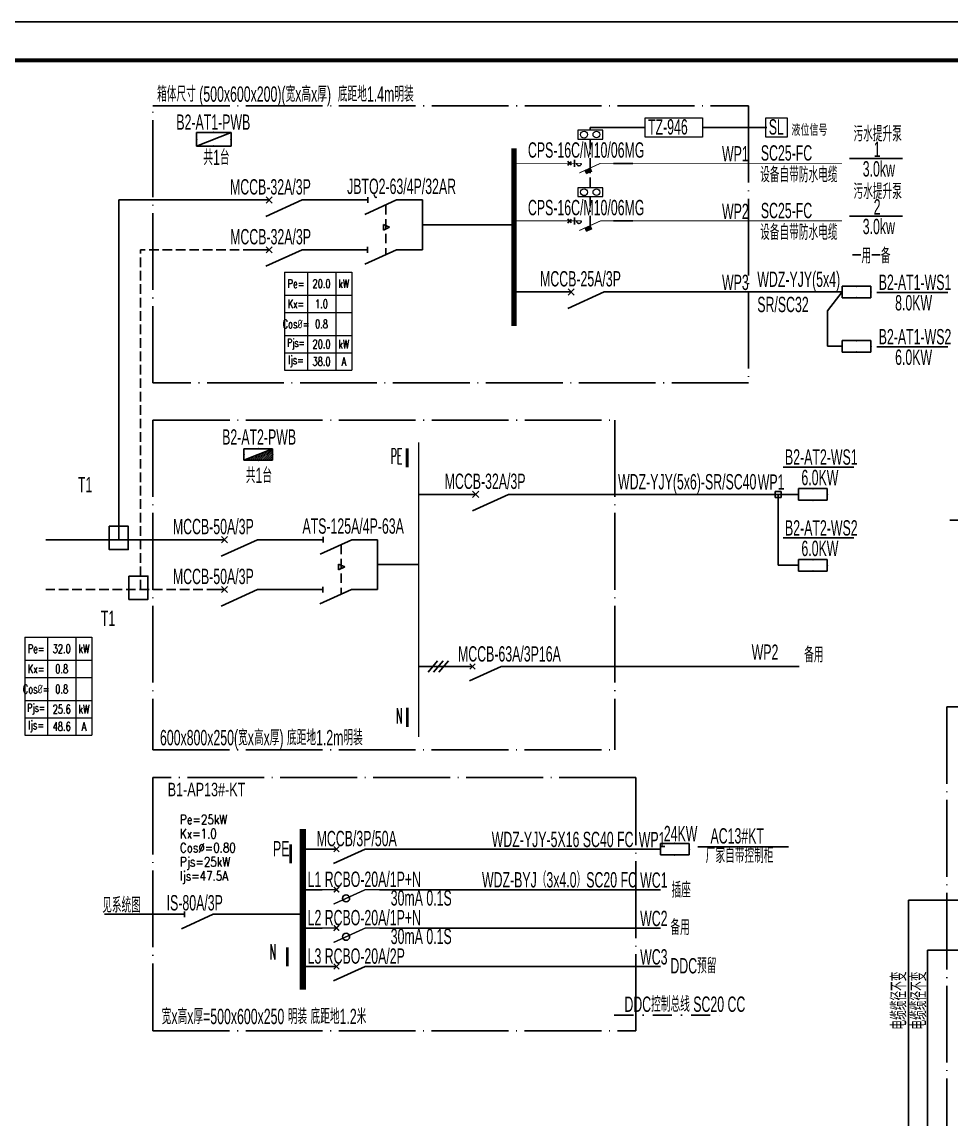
# Model space of a CAD drawing. Extents: x 776418 to 2076422, y -1170708 to 498544.
# Drawn here: x 961310 to 985501, y -620229 to -591653 of the extents above; entities that cross this region are included whole.
import ezdxf

# ---------------------------------------------------------------- set-up
doc = ezdxf.new("R2010")
doc.units = 0
doc.header["$LTSCALE"] = 1000
doc.header["$MEASUREMENT"] = 0
for name, pattern in [('CONTINOUS', [0]), ('DASH', [0.35, 0.25, -0.1]), ('DASHDOT', [1, 0.5, -0.25, 0, -0.25]), ('DASHDOT2', [0.5, 0.25, -0.125, 0, -0.125]), ('DOTE', [2.42, 2, -0.2, 0.02, -0.2]), ('HIDDEN', [0.375, 0.25, -0.125])]:
    doc.linetypes.add(name, pattern=pattern)
doc.layers.get('0').update_dxf_attribs({"linetype": 'CONTINUOUS'})
doc.layers.get('Defpoints').update_dxf_attribs({"linetype": 'CONTINUOUS'})
for name, color, linetype in [('D-TEXT', 7, 'CONTINUOUS'), ('DQ', 255, 'CONTINOUS'), ('EL-SYSTEM', 1, 'CONTINUOUS'), ('ELEMENT', 3, 'CONTINUOUS'), ('EQUIP-箱柜', 3, 'CONTINUOUS'), ('SIG_TEXT', 7, 'CONTINUOUS'), ('TEL_TEXT', 3, 'CONTINUOUS'), ('TEL_TITLE', 7, 'CONTINUOUS'), ('WIRE', 4, 'CONTINUOUS'), ('WIRE-动力', 2, 'CONTINUOUS'), ('WIRE-母线', 6, 'CONTINUOUS'), ('WIRE-照明', 1, 'CONTINUOUS'), ('WIRE-系统', 4, 'CONTINUOUS')]:
    doc.layers.add(name, color=color, linetype=linetype)
doc.layers.add('层1', color=7, linetype='CONTINUOUS', lineweight=0)
doc.styles.add('_COMPLEX', font='ROS', dxfattribs={"width": 0.6, "bigfont": 'JD'})
doc.styles.add('_HZTXT', font='txt.shx', dxfattribs={"width": 0.8, "bigfont": 'HZTXT.shx'})
doc.styles.add('_JD', font='ros.shx', dxfattribs={"width": 0.8, "bigfont": 'JD.shx'})
doc.styles.add('_TCH_LABEL', font='COMPLEX', dxfattribs={"bigfont": 'GBCBIG'})
doc.styles.add('_TEL_DIM', font='SIMPLEX', dxfattribs={"width": 0.7, "height": 3.5, "bigfont": 'HZTXT'})
doc.styles.add('DIM_FONT', font='SIMPLEX', dxfattribs={"width": 0.7, "bigfont": 'GBCBIG'})
doc.styles.get("Standard").update_dxf_attribs({"font": 'gbenor.shx', "bigfont": 'gbcbig.shx'})

# ---------------------------------------------------------------- blocks, each defined once
blk = doc.blocks.new('$element$00000596')
at = {"const_width": 0.0233}
for points in [[(0, 0), (0, -0.25)], [(-0.25, -0.2), (0, -0.75), (0, -1)]]:
    blk.add_lwpolyline(points, dxfattribs=at)
blk.add_arc((-0.008, -0.192), 0.0589, 81.8699, 278.1301)
at = {"flags": 9}
blk.add_attdef('S', (0, 0), '', height=0.00000667, dxfattribs=at)
blk = doc.blocks.new('KBO')
at = {"lineweight": 30}
for p, q in [((-1003, -47), (-1097, 47)), ((-1097, -47), (-1003, 47))]:
    blk.add_line(p, q, dxfattribs=at)
at = {"color": 2, "lineweight": 25}
blk.add_line((-921, 91), (-921, -91), dxfattribs=at)
at = {"color": 2}
for p, q in [((-644, -187), (-514, -129)), ((-641, -193), (-511, -135)), ((-638, -199), (-509, -141)), ((-636, -205), (-506, -147)), ((-633, -211), (-503, -153)), ((-630, -217), (-501, -159)), ((-628, -222), (-498, -165)), ((-625, -228), (-495, -171)), ((-623, -234), (-493, -177)), ((-620, -240), (-490, -182)), ((-617, -246), (-487, -188)), ((-615, -252), (-485, -194)), ((-612, -258), (-482, -200)), ((-609, -264), (-480, -206))]:
    blk.add_line(p, q, dxfattribs=at)
blk.add_lwpolyline([(-645, -183), (-515, -125), (-478, -210), (-608, -268)], close=True)
at = {"layer": 'ELEMENT', "xscale": 999.9899999999907, "yscale": 999.9899999999907, "zscale": 999.9899999999907, "rotation": 90}
blk.add_blockref('$element$00000596', (-1000, 0), dxfattribs=at)
blk = doc.blocks.new('M_M8')
for p, q in [((-0.25, -0.2), (0, -0.75)), ((0.05, -0.25), (-0.05, -0.25))]:
    blk.add_line(p, q)
for points in [[(0, 0), (0, -0.25)], [(0, -0.75), (0, -1)]]:
    blk.add_lwpolyline(points)
at = {"style": 'DIM_FONT', "width": 0.8, "flags": 9}
blk.add_attdef('S', (0.25, -0.5), '', height=0.2, dxfattribs=at)
blk = doc.blocks.new('M_M7')
for p, q in [((-0.25, -0.2), (0, -0.75)), ((-0.047, -0.297), (0.047, -0.203)), ((-0.047, -0.203), (0.047, -0.297))]:
    blk.add_line(p, q)
for points in [[(0, 0), (0, -0.25)], [(0, -0.75), (0, -1)]]:
    blk.add_lwpolyline(points)
at = {"width": 0.8, "flags": 9}
blk.add_attdef('S', (0.25, -0.5), '', height=0.2, dxfattribs=at)
blk = doc.blocks.new('$equip$00001416')
for p, q in [((0.75, 0.6), (-0.75, 0.6)), ((-0.75, 0), (0.75, 0.6)), ((-0.75, 0.6), (-0.75, 0)), ((0.75, 0), (0.75, 0.6)), ((-0.75, 0), (0.75, 0))]:
    blk.add_line(p, q)
for p in [(0, 0.6), (-0.75, 0.3), (0, 0), (0.75, 0.3)]:
    blk.add_point(p)
at = {"style": '_TCH_LABEL', "flags": 9}
blk.add_attdef('A', (0, 0), '', height=0.00002, dxfattribs=at)
blk = doc.blocks.new('$equip$00001413')
for p, q in [((0.75, 0.6), (-0.75, 0.6)), ((-0.75, 0.6), (-0.75, 0)), ((0.75, 0), (0.75, 0.6)), ((-0.75, 0), (0.75, 0))]:
    blk.add_line(p, q)
for p in [(0, 0.6), (-0.75, 0.3), (0, 0), (0.75, 0.3)]:
    blk.add_point(p)
at = {"style": '_TCH_LABEL', "flags": 9}
blk.add_attdef('A', (0, 0), '', height=0.00002, dxfattribs=at)
blk = doc.blocks.new('*X10')
at = {"color": 0}
for p, q in [((-247, 0), (-246, 2)), ((-212, 0), (-187, 25)), ((-177, 0), (-128, 49)), ((-141, 0), (-69, 72)), ((-106, 0), (-10, 96)), ((-71, 0), (49, 120)), ((-35, 0), (108, 143)), ((0, 0), (167, 167)), ((35, 0), (226, 190)), ((71, 0), (250, 179)), ((106, 0), (250, 144)), ((141, 0), (250, 109)), ((177, 0), (250, 73)), ((212, 0), (250, 38)), ((247, 0), (250, 3))]:
    blk.add_line(p, q, dxfattribs=at)
blk = doc.blocks.new('$equip$00001425')
for p, q in [((-0.75, 0), (0.75, 0.6)), ((0.75, 0.6), (-0.75, 0.6)), ((-0.75, 0.6), (-0.75, 0)), ((0.75, 0), (0.75, 0.6)), ((-0.75, 0), (0.75, 0))]:
    blk.add_line(p, q)
for p in [(0, 0.6), (-0.75, 0.3), (0, 0), (0.75, 0.3)]:
    blk.add_point(p)
blk.add_solid([(-0.75, 0), (0.75, 0), (0.75, 0.6)])
at = {"xscale": 0.00300000000061118, "yscale": 0.00300000000061118, "zscale": 0.00300000000061118}
blk.add_blockref('*X10', (0, 0), dxfattribs=at)
at = {"style": '_TCH_LABEL', "flags": 9}
blk.add_attdef('A', (0, 0), '', height=0.00002, dxfattribs=at)
blk = doc.blocks.new('$element$00000525')
at = {"const_width": 0.0233}
for points in [[(0, 0), (0, -0.25)], [(-0.25, -0.2), (0, -0.75), (0, -1)], [(-0.047, -0.203), (0.047, -0.297)], [(0.047, -0.203), (-0.047, -0.297)]]:
    blk.add_lwpolyline(points, dxfattribs=at)
blk.add_circle((-0.151, -0.417), 0.0615)
at = {"flags": 9}
blk.add_attdef('S', (0, 0), '', height=0.00000667, dxfattribs=at)
blk = doc.blocks.new('*T174')
at = {"layer": 'Defpoints', "color": 8, "linetype": 'ByBlock', "lineweight": 0, "transparency": 16777216}
for p, q in [((0, 0), (1749, 0)), ((0, 0), (0, -2550)), ((593, 0), (593, -2550)), ((1332, 0), (1332, -2550)), ((1749, 0), (1749, -2550)), ((0, -600), (1749, -600)), ((0, -1050), (1749, -1050)), ((0, -1650), (1749, -1650)), ((0, -2100), (1749, -2100)), ((0, -2550), (1749, -2550))]:
    blk.add_line(p, q, dxfattribs=at)
at = {"color": 0, "transparency": 16777216, "attachment_point": 5, "style": '_TEL_DIM'}
for s, insert, char_height, width in [('Pe=', (297, -300), 225, 593.32), ('20.0', (962, -300), 225, 738.01), ('kW', (1540, -300), 225, 417.31), ('Kx=', (297, -825), 225, 593.32), ('1.0', (962, -825), 225, 738.01), ('Cos{\\fISOCPEUR|b0|i0|c0|p34;%%C}=', (297, -1350), 225, 593.32), ('0.8', (962, -1350), 225, 738.01), ('Pjs=', (297, -1875), 210, 593.32), ('20.0', (962, -1875), 225, 738.01), ('kW', (1540, -1875), 225, 417.31), ('Ijs=', (297, -2325), 225, 593.32), ('38.0', (962, -2325), 225, 738.01), ('A', (1540, -2325), 225, 417.31)]:
    blk.add_mtext(s, dxfattribs=dict(at, insert=insert, char_height=char_height, width=width))
blk = doc.blocks.new('*T175')
at = {"layer": 'Defpoints', "color": 8, "linetype": 'ByBlock', "lineweight": 0, "transparency": 16777216}
for p, q in [((0, 0), (1749, 0)), ((0, 0), (0, -2550)), ((593, 0), (593, -2550)), ((1332, 0), (1332, -2550)), ((1749, 0), (1749, -2550)), ((0, -600), (1749, -600)), ((0, -1050), (1749, -1050)), ((0, -1650), (1749, -1650)), ((0, -2100), (1749, -2100)), ((0, -2550), (1749, -2550))]:
    blk.add_line(p, q, dxfattribs=at)
at = {"color": 0, "transparency": 16777216, "attachment_point": 5, "style": '_TEL_DIM'}
for s, insert, char_height, width in [('Pe=', (297, -300), 225, 593.32), ('32.0', (962, -300), 225, 738.01), ('kW', (1540, -300), 225, 417.31), ('Kx=', (297, -825), 225, 593.32), ('0.8', (962, -825), 225, 738.01), ('Cos{\\fISOCPEUR|b0|i0|c0|p34;%%C}=', (297, -1350), 225, 593.32), ('0.8', (962, -1350), 225, 738.01), ('Pjs=', (297, -1875), 210, 593.32), ('25.6', (962, -1875), 225, 738.01), ('kW', (1540, -1875), 225, 417.31), ('Ijs=', (297, -2325), 225, 593.32), ('48.6', (962, -2325), 225, 738.01), ('A', (1540, -2325), 225, 417.31)]:
    blk.add_mtext(s, dxfattribs=dict(at, insert=insert, char_height=char_height, width=width))

msp = doc.modelspace()

# ---------------------------------------------------------------- linework, layer by layer
at = {"linetype": 'DOTE'}
for p, q in [((964720, -593839), (980230, -593839)), ((964720, -601054), (964720, -593839)), ((980230, -593839), (980230, -601054)), ((980230, -601054), (964720, -601054)), ((964720, -602022), (964718, -610609)), ((964720, -602022), (976749, -602022)), ((976749, -602021), (976749, -610609)), ((985390, -609496), (985389, -621900)), ((985390, -609496), (1003320, -609496)), ((964718, -610609), (976749, -610609)), ((977297, -611334), (964718, -611334)), ((964718, -611334), (964718, -617935)), ((977297, -617935), (977297, -611334)), ((964718, -617935), (977297, -617935))]:
    msp.add_line(p, q, dxfattribs=at)
at = {"color": 1, "lineweight": 25}
for p, q in [((977216, -595336), (976712, -595336)), ((977216, -596836), (976712, -596836))]:
    msp.add_line(p, q, dxfattribs=at)
at = {"ltscale": 0.001}
for p, q in [((983567, -598698), (985414, -598698)), ((983567, -600114), (985414, -600114)), ((981127, -603248), (982973, -603248)), ((981127, -605094), (982973, -605094))]:
    msp.add_line(p, q, dxfattribs=at)
at = {"lineweight": 0}
msp.add_lwpolyline([(980681, -594151), (981232, -594151), (981232, -594658), (980681, -594658)], close=True, dxfattribs=at)
at = {"linetype": 'Continuous', "const_width": 72.9}
for points in [[(971339, -602759), (971339, -603256)], [(971339, -602759), (971339, -603256)], [(971345, -609517), (971345, -610014)], [(971345, -609517), (971345, -610014)], [(968308, -613072), (968308, -613569)], [(968222, -615754), (968222, -616251)]]:
    msp.add_lwpolyline(points, dxfattribs=at)
at = {"layer": 'D-TEXT'}
for p, q in [((982857, -595213), (984236, -595213)), ((982857, -596713), (984236, -596713))]:
    msp.add_line(p, q, dxfattribs=at)
for points in [[(962458, -604016, 0, 0, 0), (963395, -604016, 0, 0, 0), (963700, -604639, 80, 0, 0), (963832, -604908, 0, 0, 0)], [(963056, -607498, 0, 0, 0), (963993, -607498, 0, 0, 0), (964298, -606874, 80, 0, 0), (964430, -606605, 0, 0, 0)]]:
    msp.add_lwpolyline(points, format="xyseb", dxfattribs=at)
at = {"layer": 'EL-SYSTEM'}
for points in [[(963584, -604788), (964080, -604788), (964080, -605397), (963584, -605397)], [(964097, -606084), (964592, -606084), (964592, -606693), (964097, -606693)]]:
    msp.add_lwpolyline(points, close=True, dxfattribs=at)
at = {"layer": 'SIG_TEXT'}
msp.add_line((978908, -613136, 0), (981271, -613136, 0), dxfattribs=at)
at = {"layer": 'TEL_TITLE'}
msp.add_lwpolyline([(909020, -651053), (1014120, -651053), (1014120, -591653), (909020, -591653)], close=True, dxfattribs=at)
at = {"layer": 'TEL_TITLE', "const_width": 100}
msp.add_lwpolyline([(911520, -650053), (1013120, -650053), (1013120, -592653), (911520, -592653)], close=True, dxfattribs=at)
at = {"layer": 'WIRE', "color": 7, "linetype": 'DASHDOT'}
msp.add_lwpolyline([(976733, -617524), (979662, -617524)], dxfattribs=at)
at = {"layer": 'WIRE-动力'}
for p, q in [((972134, -608293), (971886, -608586)), ((972274, -608293), (972026, -608586)), ((972414, -608293), (972166, -608586))]:
    msp.add_line(p, q, dxfattribs=at)
at = {"layer": 'WIRE-母线', "const_width": 133}
msp.add_lwpolyline([(974121, -594941), (974121, -599569)], dxfattribs=at)
at = {"layer": 'WIRE-照明'}
for p, q in [((963832, -596290), (967320, -596290)), ((963832, -605138), (963832, -596290)), ((970231, -596290), (968864, -596290)), ((971440, -596290), (971736, -596290)), ((971736, -596290), (971736, -597589)), ((970721, -596926), (970721, -597073)), ((970721, -596926), (970880, -597000)), ((971736, -596939), (974121, -596939)), ((970721, -597073), (970880, -597000)), ((970236, -597589), (968868, -597589)), ((971434, -597589), (971736, -597589)), ((976512, -598685), (982663, -598685)), ((982663, -598685), (982285, -599175)), ((982285, -600101), (982285, -599175)), ((982663, -600101), (982285, -600101)), ((974027, -603959), (981529, -603959)), ((988961, -604630), (985470, -604630)), ((966370, -605138), (961936, -605138)), ((969067, -605138), (967699, -605138)), ((970275, -605138), (970571, -605138)), ((970571, -605138), (970571, -606437)), ((969556, -605774), (969556, -605921)), ((969556, -605774), (969715, -605847)), ((969556, -605921), (969715, -605847)), ((969071, -606437), (967703, -606437)), ((970270, -606437), (970571, -606437)), ((971636, -608440), (973040, -608440)), ((973978, -608440), (981543, -608440)), ((968624, -613198), (969467, -613198)), ((970592, -613198), (977934, -613198)), ((969124, -614254, 0), (968624, -614254)), ((969124, -614254, 0), (968624, -614254)), ((977934, -614254), (970624, -614254)), ((984390, -614529), (984390, -626415)), ((984390, -614529, 0), (987377, -614529, 0)), ((967094, -614896), (968624, -614896)), ((969124, -615254, 0), (968624, -615254)), ((969124, -615254, 0), (968624, -615254)), ((977934, -615254), (970624, -615254)), ((984890, -615828), (984890, -627714)), ((987377, -615828, 0), (984890, -615828, 0)), ((969124, -616254, 0), (968624, -616254)), ((977934, -616254), (970624, -616254))]:
    msp.add_line(p, q, dxfattribs=at)
at = {"layer": 'WIRE-照明', "linetype": 'HIDDEN'}
for p, q in [((970782, -596418), (970782, -597717)), ((969618, -605266), (969618, -606565))]:
    msp.add_line(p, q, dxfattribs=at)
at = {"layer": 'WIRE-照明', "linetype": 'DASH'}
for p, q in [((967320, -597589), (964393, -597589)), ((964393, -606437), (964393, -597589)), ((966370, -606437), (961936, -606437))]:
    msp.add_line(p, q, dxfattribs=at)
at = {"layer": 'WIRE-照明', "linetype": 'Continuous'}
for p, q in [((974121, -598685), (975181, -598685)), ((971636, -603959), (972696, -603959)), ((981079, -603881), (980919, -603881)), ((980919, -603881), (980919, -604041)), ((980919, -604041), (981079, -604041)), ((980998, -603959), (980998, -605805)), ((981079, -604041), (981079, -603881)), ((970571, -605788), (971636, -605788)), ((981529, -605805), (980998, -605805)), ((965165, -614896), (963462, -614896)), ((967094, -614896), (966335, -614896))]:
    msp.add_line(p, q, dxfattribs=at)
at = {"layer": 'WIRE-照明'}
for points, const_width in [([(971636, -602604), (971636, -610277)], 36), ([(968624, -612678), (968624, -616856)], 160)]:
    msp.add_lwpolyline(points, dxfattribs=dict(at, const_width=const_width))
at = {"layer": 'WIRE-系统', "const_width": 23.3}
for points in [[(974121, -595336), (975621, -595336)], [(976621, -595336), (980230, -595336)], [(980230, -595336), (982663, -595336)], [(974121, -596836), (975621, -596836)], [(976621, -596836), (980230, -596836)], [(980230, -596836), (982663, -596836)]]:
    msp.add_lwpolyline(points, dxfattribs=at)
at = {"layer": '层1', "color": 4, "linetype": 'DASHDOT2', "lineweight": -3, "ltscale": 500}
for p, q in [((977537, -594403), (976106, -594403)), ((980705, -594404), (979027, -594404))]:
    msp.add_line(p, q, dxfattribs=at)
at = {"layer": '层1', "color": 4, "linetype": 'DASHDOT2', "lineweight": -3}
for p, q in [((976106, -594403), (976106, -594471)), ((976106, -594702), (976105, -595971)), ((976106, -596202), (976105, -596961))]:
    msp.add_line(p, q, dxfattribs=at)
at = {"layer": '层1', "color": 6, "lineweight": 15}
msp.add_lwpolyline([(977537, -594150), (979027, -594150), (979027, -594657), (977537, -594657)], close=True, dxfattribs=at)
at = {"layer": '层1', "color": 2, "linetype": 'Continuous', "lineweight": 15}
for points in [[(975781, -594702), (976431, -594702), (976431, -594471), (975781, -594471)], [(975781, -596202), (976431, -596202), (976431, -595971), (975781, -595971)]]:
    msp.add_lwpolyline(points, close=True, dxfattribs=at)
for centre in [(975945, -594588), (976268, -594585), (975945, -596088), (976268, -596085)]:
    msp.add_circle(centre, 87.9, dxfattribs=at)

# ---------------------------------------------------------------- block references
for name, p in [('*T174', (968149, -598170)), ('*T175', (961384, -607678))]:
    msp.add_blockref(name, p)
at = {"layer": 'DQ', "xscale": 1500, "yscale": 1500, "zscale": 1500, "rotation": 90}
for name, p in [('M_M8', (969940, -596290)), ('M_M8', (969934, -597589)), ('M_M8', (968775, -605138)), ('M_M8', (968770, -606437)), ('M_M7', (972665, -608440)), ('M_M8', (965165, -614896))]:
    msp.add_blockref(name, p, dxfattribs=at)
at = {"layer": 'ELEMENT', "rotation": 90}
for p, xscale, yscale, zscale in [((967320, -596290), 1714.285714285681, 1714.285714285681, 1714.285714285681), ((967320, -597589), 1714.285714285681, 1714.285714285681, 1714.285714285681), ((975181, -598685), 1714.285714285681, 1714.285714285681, 1714.285714285681), ((972696, -603959), 1714.285714285681, 1714.285714285681, 1714.285714285681), ((966155, -605138), 1714.285714285681, 1714.285714285681, 1714.285714285681), ((966155, -606437), 1714.285714285681, 1714.285714285681, 1714.285714285681), ((969124, -613198, 0), 1500, 1500, 1500), ((969124, -616254, 0), 1500, 1500, 1500)]:
    msp.add_blockref('M_M7', p, dxfattribs=dict(at, xscale=xscale, yscale=yscale, zscale=zscale))
at = {"layer": 'EQUIP-箱柜', "ltscale": 0.001}
for name, p, xscale, yscale, zscale in [('$equip$00001416', (966305, -594888), 600, 600, 600), ('$equip$00001413', (983038, -598835), 500, 500, 500), ('$equip$00001413', (983038, -600251), 500, 500, 500), ('$equip$00001413', (981904, -604109), 500, 500, 500), ('$equip$00001413', (981904, -605955), 500, 500, 500)]:
    msp.add_blockref(name, p, dxfattribs=dict(at, xscale=xscale, yscale=yscale, zscale=zscale))
at = {"layer": 'EQUIP-箱柜', "xscale": 500, "yscale": 500, "zscale": 500}
for name, p in [('$equip$00001425', (967463, -603070)), ('$equip$00001413', (978309, -613350))]:
    msp.add_blockref(name, p, dxfattribs=at)
at = {"layer": 'TEL_TEXT', "ltscale": 2, "xscale": 1500, "yscale": 1500, "zscale": 1500, "rotation": 90}
for p in [(969124, -614254, 0), (969124, -615254, 0)]:
    msp.add_blockref('$element$00000525', p, dxfattribs=at)
at = {"layer": '层1', "color": 4, "lineweight": -3}
for p in [(976621, -595336), (976621, -596836)]:
    msp.add_blockref('KBO', p, dxfattribs=at)

# ---------------------------------------------------------------- texts
at = {"layer": 'D-TEXT', "style": '_JD', "width": 0.6}
for s, height, rotation, p in [('箱体尺寸 (500x600x200)(宽x高x厚)  底距地1.4m明装', 400, 360, (964829, -593731)), ('B2-AT1-PWB', 400, 360, (965330, -594462)), ('TZ-946', 400, 360, (977611, -594586)), ('SL', 400, 360, (980755, -594587)), ('液位信号', 300, 360, (981347, -594618)), ('污水提升泵', 400, 360, (982962, -594767)), ('共1台', 400, 360, (966033, -595383)), ('CPS-16C/M10/06MG', 400, 360, (974485, -595188)), ('WP1', 400, 360, (979538, -595287)), ('SC25-FC', 400, 360, (980549, -595265)), ('1', 400, 360, (983488, -595170)), ('设备自带防水电缆', 400, 360, (980530, -595831)), ('3.0kw', 400, 360, (983202, -595680)), ('MCCB-32A/3P', 400, 360, (966728, -596148)), ('JBTQ2-63/4P/32AR', 400, 360, (969777, -596134, -2980)), ('污水提升泵', 400, 360, (982962, -596267)), ('CPS-16C/M10/06MG', 400, 360, (974485, -596688)), ('SC25-FC', 400, 360, (980549, -596765)), ('2', 400, 360, (983488, -596670)), ('WP2', 400, 360, (979538, -596787)), ('设备自带防水电缆', 400, 360, (980530, -597331)), ('3.0kw', 400, 360, (983202, -597180)), ('MCCB-32A/3P', 400, 360, (966732, -597447)), ('一用一备', 400, 360, (982917, -597942)), ('WP3', 400, 360, (979538, -598636)), ('电缆缆径不变', 400, 90, (984341, -617898)), ('电缆缆径不变', 400, 90, (984858, -617898))]:
    msp.add_text(s, height=height, rotation=rotation, dxfattribs=at).set_placement(p)
at = {"layer": 'D-TEXT'}
for s, style, width, p in [('MCCB-25A/3P', '_JD', 0.6, (974801, -598543)), ('WDZ-YJY(5x4)', '_JD', 0.6, (980457, -598554)), ('B2-AT1-WS1', '_JD', 0.6, (983618, -598634)), ('SR/SC32', '_JD', 0.6, (980457, -599211)), ('8.0KW', '_JD', 0.6, (984045, -599168)), ('B2-AT1-WS2', '_JD', 0.6, (983618, -600051)), ('6.0KW', '_JD', 0.6, (984045, -600585)), ('B2-AT2-PWB', '_JD', 0.6, (966523, -602663)), ('PE', '_HZTXT', 0.45, (970908, -603159)), ('B2-AT2-WS1', '_JD', 0.6, (981178, -603185)), ('共1台', '_JD', 0.6, (967139, -603665)), ('T1', '_JD', 0.6, (962767, -603906)), ('MCCB-32A/3P', '_JD', 0.6, (972317, -603817)), ('WDZ-YJY(5x6)-SR/SC40', '_JD', 0.6, (976831, -603828)), ('WP1', '_JD', 0.6, (980469, -603835)), ('6.0KW', '_JD', 0.6, (981605, -603719)), ('MCCB-50A/3P', '_JD', 0.6, (965241, -604996)), ('ATS-125A/4P-63A', '_JD', 0.6, (968614, -604982, -2980)), ('B2-AT2-WS2', '_JD', 0.6, (981178, -605031)), ('6.0KW', '_JD', 0.6, (981605, -605565)), ('MCCB-50A/3P', '_JD', 0.6, (965241, -606295)), ('T1', '_JD', 0.6, (963365, -607388)), ('MCCB-63A/3P16A', '_JD', 0.6, (972665, -608313)), ('WP2', '_JD', 0.6, (980310, -608267)), ('备用', '_JD', 0.6, (981678, -608333, -124)), ('N', '_HZTXT', 0.45, (971045, -609927)), ('600x800x250(宽x高x厚) 底距地1.2m明装', '_JD', 0.6, (964904, -610494)), ('24KW', '_JD', 0.6, (978023, -612992)), ('AC13#KT', '_JD', 0.6, (979238, -613053, -124)), ('MCCB/3P/50A', '_JD', 0.6, (968983, -613122, 0)), ('WDZ-YJY-5X16 SC40 FC', '_JD', 0.6, (973542, -613145)), ('WP1', '_JD', 0.6, (977370, -613148)), ('PE', '_JD', 0.6, (967846, -613387)), ('厂家自带控制柜', '_JD', 0.6, (979115, -613560, -124)), ('L1', '_JD', 0.6, (968749, -614183, 0)), ('RCBO-20A/1P+N', '_JD', 0.6, (969193, -614183, 0)), ('WDZ-BYJ（3x4.0）SC20 FC', '_JD', 0.6, (973288, -614197)), ('WC1', '_JD', 0.6, (977406, -614204)), ('插座', '_JD', 0.6, (978223, -614461, -124)), ('IS-80A/3P', '_JD', 0.6, (965078, -614795)), ('30mA 0.1S', '_JD', 0.6, (970912, -614670, 0)), ('见系统图', '_JD', 0.6, (963400, -614857)), ('L2', '_JD', 0.6, (968749, -615183, 0)), ('RCBO-20A/1P+N', '_JD', 0.6, (969193, -615183, 0)), ('WC2', '_JD', 0.6, (977406, -615204)), ('备用', '_JD', 0.6, (978194, -615436)), ('30mA 0.1S', '_JD', 0.6, (970912, -615670, 0)), ('N', '_HZTXT', 0.45, (967760, -616070)), ('L3', '_JD', 0.6, (968749, -616183, 0)), ('RCBO-20A/2P', '_JD', 0.6, (969193, -616183, 0)), ('WC3', '_JD', 0.6, (977406, -616204)), ('DDC预留', '_JD', 0.6, (978194, -616436)), ('DDC控制总线 SC20 CC', '_JD', 0.6, (976997, -617437)), ('宽x高x厚=500x600x250 明装 底距地1.2米', '_JD', 0.6, (964950, -617756))]:
    msp.add_text(s, height=400, dxfattribs=dict(at, style=style, width=width)).set_placement(p)
at = {"layer": 'SIG_TEXT', "style": '_TEL_DIM', "width": 0.8}
for s, p in [('Pe=25kW', (965425, -612549)), ('Kx=1.0', (965425, -612917)), ('Cos%%C=0.80', (965425, -613284)), ('Pjs=25kW', (965425, -613652)), ('Ijs=47.5A', (965425, -614019))]:
    msp.add_text(s, height=245, dxfattribs=at).set_placement(p)
at = {"layer": 'TEL_TEXT', "ltscale": 2, "style": '_COMPLEX', "width": 0.7}
msp.add_text('B1-AP13#-KT', height=350, dxfattribs=at).set_placement((965105, -611820))

doc.saveas('drawing.dxf')
